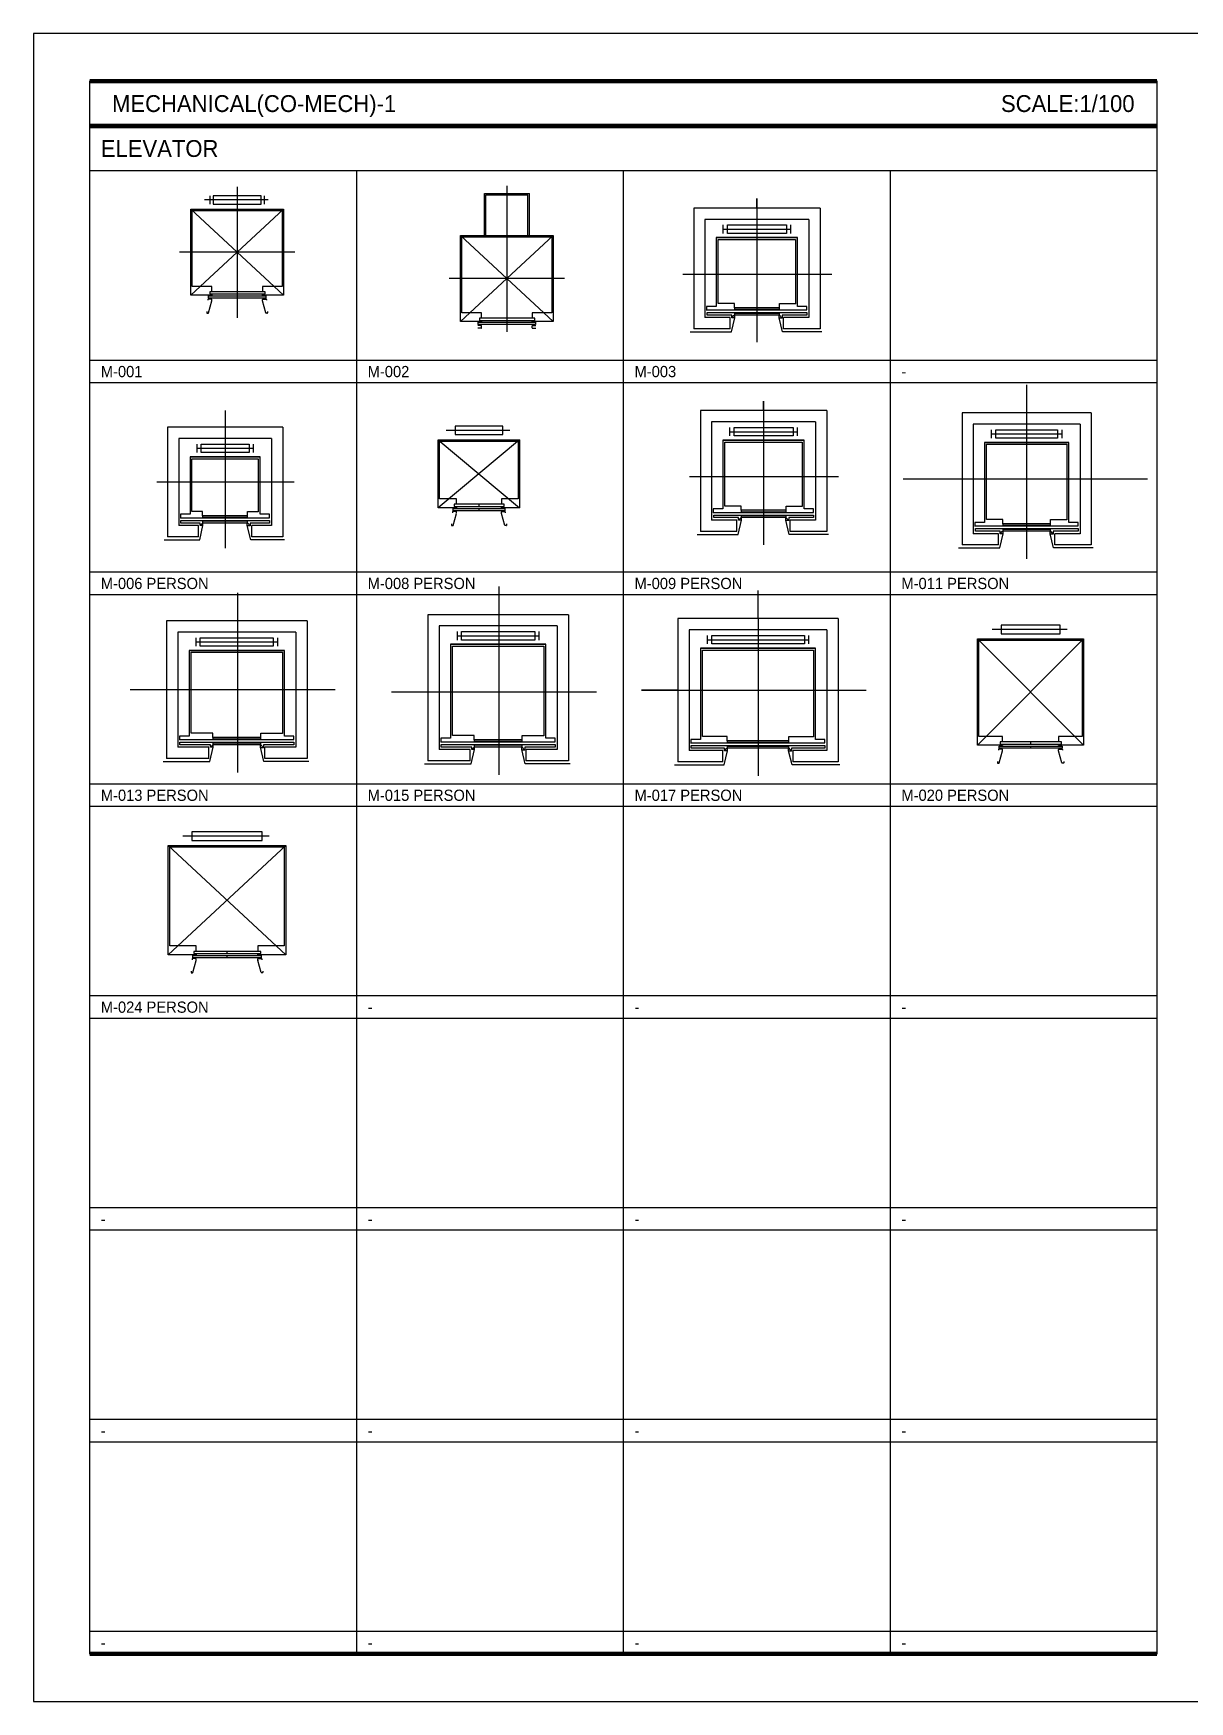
# Model space of a CAD drawing. Header units: millimetres. Extents: x 0 to 42000, y 0 to 29700.
# Drawn here: x 0 to 20580, y 0 to 29700 of the extents above; entities that cross this region are included whole.
import ezdxf
from ezdxf.enums import TextEntityAlignment as Align

# ---------------------------------------------------------------- set-up
doc = ezdxf.new("R2010")
doc.units = ezdxf.units.MM
doc.header["$LTSCALE"] = 100
doc.header["$MEASUREMENT"] = 0
for name, color, linetype in [('CO-MECH', 1, 'Continuous'), ('TB-FORM', 7, 'Continuous'), ('TB-TEXT', 4, 'Continuous')]:
    doc.layers.add(name, color=color, linetype=linetype)
doc.styles.add('DH-TEXT', font='')
doc.styles.add('DH-TITLE', font='')
doc.styles.get('DH-TEXT').set_extended_font_data('HY울릉도L')
doc.styles.get('DH-TITLE').set_extended_font_data('HY울릉도M')

# ---------------------------------------------------------------- blocks, each defined once
blk = doc.blocks.new('M-001')
at = {"layer": 'CO-MECH'}
for p, q in [((550, 931), (-585, 931)), ((-485, 1006), (-485, 856)), ((0, 1166), (0, -1166)), ((485, 856), (485, 1006)), ((-825, -766), (-825, 766)), ((-825, 766), (825, -766)), ((825, 766), (-825, -766)), ((-825, 766), (825, 766)), ((825, 766), (825, -766)), ((1025, 0), (-1025, 0)), ((-450, -766), (-825, -766)), ((-520, -839), (-520, -854)), ((-455, -834), (-515, -834)), ((-509, -1080), (-450, -865)), ((-460, -754), (-450, -754)), ((-450, -754), (-450, -766)), ((-450, -863), (-450, -839)), ((0, -704), (0, -744)), ((0, -779), (0, -819)), ((460, -754), (450, -754)), ((450, -754), (460, -754)), ((450, -766), (450, -754)), ((825, -766), (450, -766)), ((450, -863), (450, -839)), ((509, -1080), (450, -865)), ((455, -834), (515, -834)), ((520, -839), (520, -854)), ((-540, -1054), (-540, -1079)), ((-535, -1084), (-514, -1084)), ((535, -1084), (514, -1084)), ((540, -1054), (540, -1079))]:
    blk.add_line(p, q, dxfattribs=at)
for points in [[(-425, 1006), (-425, 856), (425, 856), (425, 1006)], [(-510, -779), (510, -779), (510, -819), (-510, -819)], [(500, -744), (500, -704), (-490, -704), (-490, -744)]]:
    blk.add_lwpolyline(points, close=True, dxfattribs=at)
blk.add_lwpolyline([(-460, -694), (-450, -694), (-450, -609), (-800, -609), (-800, 741), (800, 741), (800, -609), (450, -609), (450, -694), (460, -694)], dxfattribs=at)
for centre, start, end in [((-515, -839), 90, 180), ((-455, -839), 0, 90), ((-455, -863), 344.7449, 0), ((455, -839), 90, 180), ((455, -863), 180, 195.2551), ((515, -839), 0, 90), ((-535, -1079), 180, 270), ((-514, -1079), 270, 344.7449), ((514, -1079), 195.2551, 270), ((535, -1079), 270, 0)]:
    blk.add_arc(centre, 5, start, end, dxfattribs=at)
blk = doc.blocks.new('M-002')
at = {"layer": 'CO-MECH'}
for p, q in [((-400, 766), (-400, 1516)), ((-400, 1516), (400, 1516)), ((-375, 766), (-375, 1491)), ((-375, 1491), (375, 1491)), ((0, 1651), (0, -948)), ((375, 766), (375, 1491)), ((400, 766), (400, 1516)), ((825, 766), (-825, -766)), ((-825, 766), (825, -766)), ((-825, 766), (825, 766)), ((-825, -766), (-825, 766)), ((825, 766), (825, -766)), ((1025, 0), (-1025, 0)), ((-450, -766), (-825, -766)), ((-455, -834), (-515, -834)), ((-455, -884), (-515, -884)), ((-460, -754), (-450, -754)), ((-450, -754), (-450, -766)), ((-450, -879), (-450, -839)), ((450, -754), (460, -754)), ((460, -754), (450, -754)), ((450, -766), (450, -754)), ((825, -766), (450, -766)), ((450, -879), (450, -839)), ((455, -834), (515, -834)), ((455, -884), (515, -884))]:
    blk.add_line(p, q, dxfattribs=at)
blk.add_lwpolyline([(-460, -694), (-450, -694), (-450, -609), (-800, -609), (-800, 741), (800, 741), (800, -609), (450, -609), (450, -694), (460, -694)], dxfattribs=at)
for points in [[(-510, -779), (510, -779), (510, -819), (-510, -819)], [(500, -744), (500, -704), (-490, -704), (-490, -744)]]:
    blk.add_lwpolyline(points, close=True, dxfattribs=at)
for centre, start, end in [((-455, -839), 0, 90), ((-455, -879), 270, 0), ((-455, -863), 344.7449, 0), ((455, -839), 90, 180), ((455, -863), 180, 195.2551), ((455, -879), 180, 270)]:
    blk.add_arc(centre, 5, start, end, dxfattribs=at)
blk = doc.blocks.new('M-003')
at = {"layer": 'CO-MECH'}
for p, q in [((0, 1344), (0, -1214)), ((0, 1174), (0, 1344)), ((-1125, 1174), (-1125, -976)), ((1125, 1174), (-1125, 1174)), ((925, 974), (-925, 974)), ((-925, 974), (-925, -776)), ((925, 974), (925, -776)), ((1125, 1174), (1125, -976)), ((-725, 649), (725, 649)), ((725, 649), (-725, 649)), ((-725, 649), (-725, -576)), ((-690, 614), (689, 614)), ((-690, -526), (-690, 614)), ((-600, 724), (-600, 874)), ((-600, 799), (600, 799)), ((-525, 874), (525, 874)), ((-525, 724), (-525, 874)), ((525, 724), (-525, 724)), ((525, 874), (525, 724)), ((600, 874), (600, 724)), ((689, 614), (689, -530)), ((725, -576), (725, 649)), ((-1318, 0), (1331, 0)), ((-725, -576), (-895, -576)), ((-895, -576), (-895, -647)), ((-400, -526), (-690, -526)), ((-400, -601), (-400, -526)), ((400, -601), (400, -526)), ((400, -526), (690, -526)), ((891, -576), (725, -576)), ((891, -639), (891, -576)), ((-475, -776), (-925, -776)), ((-895, -639), (891, -639)), ((-888, -685), (891, -685)), ((-888, -731), (-888, -685)), ((-445, -731), (-888, -731)), ((-475, -976), (-475, -776)), ((-453, -1029), (-395, -777)), ((-445, -777), (-445, -731)), ((-445, -777), (-404, -733)), ((-395, -777), (-445, -777)), ((400, -601), (-400, -601)), ((-400, -601), (-400, -626)), ((-400, -626), (400, -626)), ((400, -701), (-400, -701)), ((-400, -701), (-400, -726)), ((-400, -726), (400, -726)), ((-395, -777), (-395, -728)), ((395, -784), (395, -728)), ((456, -1029), (395, -777)), ((448, -784), (395, -784)), ((448, -784), (398, -728)), ((400, -626), (400, -601)), ((400, -726), (400, -701)), ((891, -731), (448, -731)), ((448, -731), (448, -784)), ((925, -776), (475, -776)), ((475, -976), (475, -776)), ((891, -685), (891, -731)), ((-1185, -1029), (-453, -1029)), ((-475, -976), (-1125, -976)), ((1158, -1029), (456, -1029)), ((1125, -976), (475, -976))]:
    blk.add_line(p, q, dxfattribs=at)
for points in [[(-400, -601), (-400, -626), (399, -601), (399, -626)], [(-400, -701), (-400, -726), (399, -701), (399, -726)]]:
    blk.add_trace(points, dxfattribs=at)
blk = doc.blocks.new('M-006 PERSON')
at = {"layer": 'CO-MECH'}
for p, q in [((0, 1274), (0, -926)), ((-1025, 974), (-1025, -976)), ((1025, 974), (-1025, 974)), ((1025, 974), (1025, -976)), ((-825, 774), (-825, -776)), ((825, 774), (-825, 774)), ((-500, 524), (-500, 674)), ((-500, 599), (500, 599)), ((-425, 674), (425, 674)), ((-425, 524), (-425, 674)), ((425, 674), (425, 524)), ((500, 674), (500, 524)), ((825, 774), (825, -776)), ((-625, 449), (-625, -576)), ((625, 449), (-625, 449)), ((-625, 449), (625, 449)), ((-590, -526), (-590, 414)), ((-590, 414), (589, 414)), ((425, 524), (-425, 524)), ((589, 414), (589, -530)), ((625, -576), (625, 449)), ((-1218, 0), (1231, 0)), ((-795, -576), (-795, -647)), ((-625, -576), (-795, -576)), ((-400, -526), (-590, -526)), ((-400, -601), (-400, -526)), ((400, -526), (590, -526)), ((400, -601), (400, -526)), ((791, -576), (625, -576)), ((791, -639), (791, -576)), ((-475, -776), (-825, -776)), ((-795, -639), (791, -639)), ((-788, -685), (791, -685)), ((-788, -731), (-788, -685)), ((-445, -731), (-788, -731)), ((-475, -976), (-475, -776)), ((-453, -1029), (-395, -777)), ((-445, -777), (-445, -731)), ((-445, -777), (-404, -733)), ((-395, -777), (-445, -777)), ((400, -601), (-400, -601)), ((-400, -601), (-400, -626)), ((-400, -626), (400, -626)), ((400, -701), (-400, -701)), ((-400, -701), (-400, -726)), ((-400, -726), (400, -726)), ((-395, -777), (-395, -728)), ((395, -784), (395, -728)), ((456, -1029), (395, -777)), ((448, -784), (395, -784)), ((448, -784), (398, -728)), ((400, -626), (400, -601)), ((400, -726), (400, -701)), ((791, -731), (448, -731)), ((448, -731), (448, -784)), ((825, -776), (475, -776)), ((475, -976), (475, -776)), ((791, -685), (791, -731)), ((-1085, -1029), (-453, -1029)), ((-475, -976), (-1025, -976)), ((0, -926), (0, -1176)), ((1058, -1029), (456, -1029)), ((1025, -976), (475, -976))]:
    blk.add_line(p, q, dxfattribs=at)
for points in [[(-400, -601), (-400, -626), (399, -601), (399, -626)], [(-400, -701), (-400, -726), (399, -701), (399, -726)]]:
    blk.add_trace(points, dxfattribs=at)
blk = doc.blocks.new('M-008 PERSON')
at = {"layer": 'CO-MECH'}
for p, q in [((-725, 606), (725, 606)), ((725, 606), (-725, -606)), ((-725, 606), (725, -606)), ((-725, -606), (-725, 606)), ((550, 771), (-585, 771)), ((425, 846), (-425, 846)), ((-425, 846), (-425, 696)), ((-425, 696), (425, 696)), ((425, 696), (425, 846)), ((725, 606), (725, -606)), ((-700, 581), (700, 581)), ((-700, -449), (-700, 581)), ((700, 581), (700, -449)), ((-400, -449), (-700, -449)), ((450, -544), (-440, -544)), ((-440, -544), (-440, -584)), ((-440, -584), (450, -584)), ((-410, -534), (-400, -534)), ((-410, -594), (-400, -594)), ((-400, -534), (-400, -449)), ((-400, -594), (-400, -606)), ((0, -544), (0, -584)), ((400, -449), (400, -534)), ((700, -449), (400, -449)), ((400, -534), (410, -534)), ((410, -594), (400, -594)), ((400, -594), (410, -594)), ((400, -606), (400, -594)), ((450, -584), (450, -544)), ((-400, -606), (-725, -606)), ((-470, -679), (-470, -694)), ((-405, -674), (-465, -674)), ((-460, -619), (460, -619)), ((-460, -659), (-460, -619)), ((460, -659), (-460, -659)), ((-459, -920), (-400, -705)), ((-400, -703), (-400, -679)), ((0, -619), (0, -659)), ((725, -606), (400, -606)), ((400, -703), (400, -679)), ((459, -920), (400, -705)), ((405, -674), (465, -674)), ((460, -619), (460, -659)), ((470, -679), (470, -694)), ((-490, -894), (-490, -919)), ((-485, -924), (-464, -924)), ((485, -924), (464, -924)), ((490, -894), (490, -919))]:
    blk.add_line(p, q, dxfattribs=at)
for centre, start, end in [((-465, -679), 90, 180), ((-405, -679), 0, 90), ((-405, -703), 344.7449, 0), ((405, -679), 90, 180), ((405, -703), 180, 195.2551), ((465, -679), 0, 90), ((-485, -919), 180, 270), ((-464, -919), 270, 344.7449), ((464, -919), 195.2551, 270), ((485, -919), 270, 0)]:
    blk.add_arc(centre, 5, start, end, dxfattribs=at)
blk = doc.blocks.new('M-009 PERSON')
at = {"layer": 'CO-MECH'}
for p, q in [((0, 1344), (0, -1214)), ((0, 1174), (0, 1344)), ((-1125, 1174), (-1125, -976)), ((1125, 1174), (-1125, 1174)), ((-925, 974), (-925, -776)), ((925, 974), (-925, 974)), ((925, 974), (925, -776)), ((1125, 1174), (1125, -976)), ((-725, 649), (-725, -576)), ((725, 649), (-725, 649)), ((-725, 649), (725, 649)), ((-690, -526), (-690, 614)), ((-690, 614), (689, 614)), ((-600, 724), (-600, 874)), ((-600, 799), (600, 799)), ((-525, 874), (525, 874)), ((-525, 724), (-525, 874)), ((525, 724), (-525, 724)), ((525, 874), (525, 724)), ((600, 874), (600, 724)), ((689, 614), (689, -530)), ((725, -576), (725, 649)), ((-1318, 0), (1331, 0)), ((-895, -576), (-895, -647)), ((-725, -576), (-895, -576)), ((-400, -526), (-690, -526)), ((-400, -601), (-400, -526)), ((400, -526), (690, -526)), ((400, -601), (400, -526)), ((891, -576), (725, -576)), ((891, -639), (891, -576)), ((-475, -776), (-925, -776)), ((-895, -639), (891, -639)), ((-888, -685), (891, -685)), ((-888, -731), (-888, -685)), ((-445, -731), (-888, -731)), ((-475, -976), (-475, -776)), ((-453, -1029), (-395, -777)), ((-445, -777), (-445, -731)), ((-445, -777), (-404, -733)), ((-395, -777), (-445, -777)), ((400, -601), (-400, -601)), ((-400, -601), (-400, -626)), ((-400, -626), (400, -626)), ((400, -701), (-400, -701)), ((-400, -701), (-400, -726)), ((-400, -726), (400, -726)), ((-395, -777), (-395, -728)), ((395, -784), (395, -728)), ((456, -1029), (395, -777)), ((448, -784), (395, -784)), ((448, -784), (398, -728)), ((400, -626), (400, -601)), ((400, -726), (400, -701)), ((891, -731), (448, -731)), ((448, -731), (448, -784)), ((925, -776), (475, -776)), ((475, -976), (475, -776)), ((891, -685), (891, -731)), ((-1185, -1029), (-453, -1029)), ((-475, -976), (-1125, -976)), ((1158, -1029), (456, -1029)), ((1125, -976), (475, -976))]:
    blk.add_line(p, q, dxfattribs=at)
for points in [[(-400, -601), (-400, -626), (399, -601), (399, -626)], [(-400, -701), (-400, -726), (399, -701), (399, -726)]]:
    blk.add_trace(points, dxfattribs=at)
blk = doc.blocks.new('M-011 PERSON')
at = {"layer": 'CO-MECH'}
for p, q in [((0, 1675), (0, -1425)), ((1150, 1175), (-1150, 1175)), ((-1150, 1175), (-1150, -1175)), ((950, 975), (-950, 975)), ((-950, 975), (-950, -975)), ((950, 975), (950, -975)), ((1150, 1175), (1150, -1175)), ((-750, 650), (750, 650)), ((750, 650), (-750, 650)), ((-750, 650), (-750, -775)), ((-715, 616), (714, 616)), ((-715, -725), (-715, 616)), ((-625, 725), (-625, 875)), ((-625, 800), (625, 800)), ((-550, 875), (550, 875)), ((-550, 725), (-550, 875)), ((550, 725), (-550, 725)), ((550, 875), (550, 725)), ((625, 875), (625, 725)), ((714, 616), (714, -728)), ((750, -775), (750, 650)), ((-2200, 0), (2150, 0)), ((-750, -775), (-920, -775)), ((-920, -775), (-920, -846)), ((-920, -838), (916, -838)), ((-913, -884), (916, -884)), ((-913, -930), (-913, -884)), ((-425, -725), (-715, -725)), ((-425, -800), (-425, -725)), ((425, -800), (-425, -800)), ((-425, -800), (-425, -825)), ((-425, -825), (425, -825)), ((425, -725), (715, -725)), ((425, -800), (425, -725)), ((425, -825), (425, -800)), ((916, -775), (750, -775)), ((916, -838), (916, -775)), ((916, -884), (916, -930)), ((-500, -1175), (-1150, -1175)), ((-500, -975), (-950, -975)), ((-470, -930), (-913, -930)), ((-500, -1175), (-500, -975)), ((-478, -1227), (-420, -976)), ((-470, -976), (-470, -930)), ((-470, -976), (-429, -931)), ((-420, -976), (-470, -976)), ((425, -900), (-425, -900)), ((-425, -900), (-425, -925)), ((-425, -925), (425, -925)), ((-420, -976), (-420, -927)), ((420, -983), (420, -927)), ((481, -1227), (420, -976)), ((473, -983), (420, -983)), ((473, -983), (423, -927)), ((425, -925), (425, -900)), ((916, -930), (473, -930)), ((473, -930), (473, -983)), ((500, -1175), (500, -975)), ((950, -975), (500, -975)), ((1150, -1175), (500, -1175)), ((-1210, -1227), (-478, -1227)), ((1183, -1227), (481, -1227))]:
    blk.add_line(p, q, dxfattribs=at)
for points in [[(-425, -800), (-425, -825), (424, -800), (424, -825)], [(-425, -900), (-425, -925), (424, -900), (424, -925)]]:
    blk.add_trace(points, dxfattribs=at)
blk = doc.blocks.new('M-013 PERSON')
at = {"layer": 'CO-MECH'}
for p, q in [((0, 1723), (0, -1477)), ((1239, 1223), (-1261, 1223)), ((-1261, 1223), (-1261, -1227)), ((1239, 1223), (1239, -1227)), ((1039, 1023), (-1061, 1023)), ((-1061, 1023), (-1061, -1027)), ((-736, 773), (-736, 923)), ((-661, 923), (639, 923)), ((-661, 773), (-661, 923)), ((639, 923), (639, 773)), ((714, 923), (714, 773)), ((1039, 1023), (1039, -1027)), ((-861, 698), (839, 698)), ((839, 698), (-861, 698)), ((-861, 698), (-861, -827)), ((-826, 663), (804, 663)), ((-826, -777), (-826, 663)), ((-736, 848), (714, 848)), ((639, 773), (-661, 773)), ((804, 663), (804, -781)), ((839, -827), (839, 698)), ((-1911, 0), (1739, 0)), ((-1031, -827), (-1031, -898)), ((-861, -827), (-1031, -827)), ((-1031, -891), (1005, -891)), ((-436, -777), (-826, -777)), ((-436, -852), (-436, -777)), ((414, -852), (-436, -852)), ((-436, -852), (-436, -877)), ((-436, -877), (414, -877)), ((414, -852), (414, -777)), ((414, -777), (804, -777)), ((414, -877), (414, -852)), ((1005, -827), (839, -827)), ((1005, -891), (1005, -827)), ((-511, -1027), (-1061, -1027)), ((-1024, -936), (1005, -936)), ((-1024, -982), (-1024, -936)), ((-481, -982), (-1024, -982)), ((-511, -1227), (-511, -1027)), ((-489, -1280), (-431, -1028)), ((-481, -1028), (-481, -982)), ((-481, -1028), (-439, -984)), ((-431, -1028), (-481, -1028)), ((414, -952), (-436, -952)), ((-436, -952), (-436, -977)), ((-436, -977), (414, -977)), ((-431, -1028), (-431, -979)), ((409, -1036), (409, -979)), ((470, -1280), (409, -1028)), ((462, -1036), (409, -1036)), ((462, -1036), (412, -979)), ((414, -977), (414, -952)), ((1005, -982), (462, -982)), ((462, -982), (462, -1036)), ((1039, -1027), (489, -1027)), ((489, -1227), (489, -1027)), ((1005, -936), (1005, -982)), ((-1321, -1280), (-489, -1280)), ((-511, -1227), (-1261, -1227)), ((1272, -1280), (470, -1280)), ((1239, -1227), (489, -1227))]:
    blk.add_line(p, q, dxfattribs=at)
for points in [[(-436, -852), (-436, -877), (413, -852), (413, -877)], [(-436, -952), (-436, -977), (413, -952), (413, -977)]]:
    blk.add_trace(points, dxfattribs=at)
blk = doc.blocks.new('M-015 PERSON')
at = {"layer": 'CO-MECH'}
for p, q in [((0, 1873), (0, -1477)), ((1239, 1373), (-1261, 1373)), ((-1261, 1373), (-1261, -1227)), ((1239, 1373), (1239, -1227)), ((1039, 1173), (-1061, 1173)), ((-1061, 1173), (-1061, -1027)), ((-736, 923), (-736, 1073)), ((-736, 998), (714, 998)), ((-661, 1073), (639, 1073)), ((-661, 923), (-661, 1073)), ((639, 923), (-661, 923)), ((639, 1073), (639, 923)), ((714, 1073), (714, 923)), ((1039, 1173), (1039, -1027)), ((-861, 848), (839, 848)), ((839, 848), (-861, 848)), ((-861, 848), (-861, -827)), ((-826, 813), (804, 813)), ((-826, -777), (-826, 813)), ((804, 813), (804, -781)), ((839, -827), (839, 848)), ((-1911, 0), (1739, 0)), ((-1031, -827), (-1031, -898)), ((-861, -827), (-1031, -827)), ((-1031, -891), (1005, -891)), ((-436, -777), (-826, -777)), ((-436, -852), (-436, -777)), ((414, -852), (-436, -852)), ((-436, -852), (-436, -877)), ((-436, -877), (414, -877)), ((414, -852), (414, -777)), ((414, -777), (804, -777)), ((414, -877), (414, -852)), ((1005, -827), (839, -827)), ((1005, -891), (1005, -827)), ((-511, -1027), (-1061, -1027)), ((-1024, -936), (1005, -936)), ((-1024, -982), (-1024, -936)), ((-481, -982), (-1024, -982)), ((-511, -1227), (-511, -1027)), ((-489, -1280), (-431, -1028)), ((-481, -1028), (-481, -982)), ((-481, -1028), (-439, -984)), ((-431, -1028), (-481, -1028)), ((414, -952), (-436, -952)), ((-436, -952), (-436, -977)), ((-436, -977), (414, -977)), ((-431, -1028), (-431, -979)), ((409, -1036), (409, -979)), ((470, -1280), (409, -1028)), ((462, -1036), (409, -1036)), ((462, -1036), (412, -979)), ((414, -977), (414, -952)), ((1005, -982), (462, -982)), ((462, -982), (462, -1036)), ((1039, -1027), (489, -1027)), ((489, -1227), (489, -1027)), ((1005, -936), (1005, -982)), ((-1321, -1280), (-489, -1280)), ((-511, -1227), (-1261, -1227)), ((1272, -1280), (470, -1280)), ((1239, -1227), (489, -1227))]:
    blk.add_line(p, q, dxfattribs=at)
for points in [[(-436, -852), (-436, -877), (413, -852), (413, -877)], [(-436, -952), (-436, -977), (413, -952), (413, -977)]]:
    blk.add_trace(points, dxfattribs=at)
blk = doc.blocks.new('M-017 PERSON')
at = {"layer": 'CO-MECH'}
for p, q in [((0, 1275), (0, 1775)), ((-1425, 1275), (-1425, -1275)), ((1425, 1275), (-1425, 1275)), ((0, 1275), (0, -1525)), ((1425, 1275), (1425, -1275)), ((-1225, 1075), (-1225, -1075)), ((1225, 1075), (-1225, 1075)), ((-900, 825), (-900, 975)), ((-900, 900), (900, 900)), ((-825, 975), (825, 975)), ((-825, 825), (-825, 975)), ((825, 975), (825, 825)), ((900, 975), (900, 825)), ((1225, 1075), (1225, -1075)), ((-1025, 750), (-1025, -875)), ((-1025, 750), (1025, 750)), ((1025, 750), (-1025, 750)), ((-990, 716), (989, 716)), ((-990, -825), (-990, 716)), ((825, 825), (-825, 825)), ((989, 716), (989, -828)), ((1025, -875), (1025, 750)), ((-2075, 0), (1925, 0)), ((-1425, 0), (-2075, 0)), ((-1195, -875), (-1195, -946)), ((-1025, -875), (-1195, -875)), ((-550, -825), (-990, -825)), ((-550, -900), (-550, -825)), ((550, -900), (550, -825)), ((550, -825), (990, -825)), ((1191, -875), (1025, -875)), ((1191, -938), (1191, -875)), ((-625, -1075), (-1225, -1075)), ((-1195, -938), (1191, -938)), ((-1188, -984), (1191, -984)), ((-1188, -1030), (-1188, -984)), ((-595, -1030), (-1188, -1030)), ((-625, -1275), (-625, -1075)), ((-603, -1327), (-545, -1076)), ((-595, -1076), (-595, -1030)), ((-595, -1076), (-554, -1031)), ((-545, -1076), (-595, -1076)), ((550, -900), (-550, -900)), ((-550, -900), (-550, -925)), ((-550, -925), (550, -925)), ((550, -1000), (-550, -1000)), ((-550, -1000), (-550, -1025)), ((-550, -1025), (550, -1025)), ((-545, -1076), (-545, -1027)), ((545, -1083), (545, -1027)), ((606, -1327), (545, -1076)), ((598, -1083), (545, -1083)), ((598, -1083), (548, -1027)), ((550, -925), (550, -900)), ((550, -1025), (550, -1000)), ((1191, -1030), (598, -1030)), ((598, -1030), (598, -1083)), ((1225, -1075), (625, -1075)), ((625, -1275), (625, -1075)), ((1191, -984), (1191, -1030)), ((-1485, -1327), (-603, -1327)), ((-625, -1275), (-1425, -1275)), ((1458, -1327), (606, -1327)), ((1425, -1275), (625, -1275))]:
    blk.add_line(p, q, dxfattribs=at)
for points in [[(-550, -900), (-550, -925), (549, -900), (549, -925)], [(-550, -1000), (-550, -1025), (549, -1000), (549, -1025)]]:
    blk.add_trace(points, dxfattribs=at)
blk = doc.blocks.new('M-020 PERSON')
at = {"layer": 'CO-MECH'}
for p, q in [((525, 1188), (-525, 1188)), ((-525, 1188), (-525, 1038)), ((525, 1038), (525, 1188)), ((-945, 948), (945, 948)), ((945, 948), (-945, -948)), ((-945, 948), (945, -948)), ((-945, -948), (-945, 948)), ((-920, 924), (920, 924)), ((-920, -792), (-920, 924)), ((650, 1114), (-685, 1114)), ((-525, 1038), (525, 1038)), ((920, 924), (920, -792)), ((945, 948), (945, -948)), ((-500, -792), (-920, -792)), ((550, -886), (-540, -886)), ((-540, -886), (-540, -926)), ((-510, -876), (-500, -876)), ((-500, -876), (-500, -792)), ((0, -886), (0, -926)), ((500, -792), (500, -876)), ((920, -792), (500, -792)), ((500, -876), (510, -876)), ((550, -926), (550, -886)), ((-500, -948), (-945, -948)), ((-570, -1022), (-570, -1036)), ((-505, -1016), (-565, -1016)), ((-560, -962), (560, -962)), ((-560, -1002), (-560, -962)), ((560, -1002), (-560, -1002)), ((-559, -1263), (-500, -1047)), ((-540, -926), (550, -926)), ((-510, -936), (-500, -936)), ((-500, -936), (-500, -948)), ((-500, -1046), (-500, -1022)), ((0, -962), (0, -1002)), ((510, -936), (500, -936)), ((500, -936), (510, -936)), ((500, -948), (500, -936)), ((945, -948), (500, -948)), ((500, -1046), (500, -1022)), ((559, -1263), (500, -1047)), ((505, -1016), (565, -1016)), ((560, -962), (560, -1002)), ((570, -1022), (570, -1036)), ((-590, -1236), (-590, -1262)), ((-585, -1266), (-564, -1266)), ((585, -1266), (564, -1266)), ((590, -1236), (590, -1262))]:
    blk.add_line(p, q, dxfattribs=at)
for centre, start, end in [((-565, -1022), 90, 180), ((-505, -1022), 0, 90), ((-505, -1046), 344.7449, 0), ((505, -1022), 90, 180), ((505, -1046), 180, 195.2551), ((565, -1022), 0, 90), ((-585, -1262), 180, 270), ((-564, -1262), 270, 344.7449), ((564, -1262), 195.2551, 270), ((585, -1262), 270, 0)]:
    blk.add_arc(centre, 5, start, end, dxfattribs=at)
blk = doc.blocks.new('M-024 PERSON')
at = {"layer": 'CO-MECH'}
for p, q in [((625, 1214), (-625, 1214)), ((-625, 1214), (-625, 1064)), ((625, 1064), (625, 1214)), ((-1045, -974), (-1045, 974)), ((-1045, 974), (1045, -974)), ((1045, 974), (-1045, -974)), ((-1045, 974), (1045, 974)), ((-1020, -816), (-1020, 948)), ((-1020, 948), (1020, 948)), ((750, 1138), (-785, 1138)), ((-625, 1064), (625, 1064)), ((1020, 948), (1020, -816)), ((1045, 974), (1045, -974)), ((-550, -816), (-1020, -816)), ((-550, -902), (-550, -816)), ((1020, -816), (550, -816)), ((550, -816), (550, -902)), ((-550, -974), (-1045, -974)), ((-620, -1046), (-620, -1062)), ((-555, -1042), (-615, -1042)), ((-610, -986), (610, -986)), ((-610, -1026), (-610, -986)), ((610, -1026), (-610, -1026)), ((-609, -1288), (-550, -1072)), ((600, -912), (-590, -912)), ((-590, -912), (-590, -952)), ((-590, -952), (600, -952)), ((-560, -902), (-550, -902)), ((-560, -962), (-550, -962)), ((-550, -962), (-550, -974)), ((-550, -1071), (-550, -1046)), ((0, -912), (0, -952)), ((0, -986), (0, -1026)), ((550, -902), (560, -902)), ((560, -962), (550, -962)), ((550, -962), (560, -962)), ((550, -974), (550, -962)), ((1045, -974), (550, -974)), ((550, -1071), (550, -1046)), ((609, -1288), (550, -1072)), ((555, -1042), (615, -1042)), ((600, -952), (600, -912)), ((610, -986), (610, -1026)), ((620, -1046), (620, -1062)), ((-640, -1262), (-640, -1286)), ((-635, -1292), (-614, -1292)), ((635, -1292), (614, -1292)), ((640, -1262), (640, -1286))]:
    blk.add_line(p, q, dxfattribs=at)
for centre, start, end in [((-615, -1046), 90, 180), ((-555, -1046), 0, 90), ((-555, -1071), 344.7449, 0), ((555, -1046), 90, 180), ((555, -1071), 180, 195.2551), ((615, -1046), 0, 90), ((-635, -1286), 180, 270), ((-614, -1286), 270, 344.7449), ((614, -1286), 195.2551, 270), ((635, -1286), 270, 0)]:
    blk.add_arc(centre, 5, start, end, dxfattribs=at)

msp = doc.modelspace()

# ---------------------------------------------------------------- linework, layer by layer
at = {"layer": 'TB-FORM', "color": 8}
msp.add_line((20000, 27250), (1000, 27250), dxfattribs=at)
at = {"layer": 'TB-FORM', "color": 251}
for p, q in [((5750, 27250), (5750, 850)), ((10500, 27250), (10500, 850)), ((15250, 27250), (15250, 850)), ((20000, 23879), (1000, 23879)), ((20000, 23479), (1000, 23479)), ((20000, 20107), (1000, 20107)), ((20000, 19707), (1000, 19707)), ((20000, 16336), (1000, 16336)), ((20000, 15936), (1000, 15936)), ((20000, 12564), (1000, 12564)), ((20000, 12164), (1000, 12164)), ((20000, 8793), (1000, 8793)), ((20000, 8393), (1000, 8393)), ((20000, 5021), (1000, 5021)), ((20000, 4621), (1000, 4621)), ((20000, 1250), (1000, 1250)), ((20000, 850), (1000, 850))]:
    msp.add_line(p, q, dxfattribs=at)
for points in [[(0, 0), (21000, 0), (21000, 29700), (0, 29700)], [(1000, 850), (20000, 850), (20000, 28850), (1000, 28850)]]:
    msp.add_lwpolyline(points, close=True, dxfattribs=at)
at = {"layer": 'TB-FORM', "const_width": 80}
for points in [[(1000, 28850), (20000, 28850)], [(1000, 28050), (20000, 28050)], [(1000, 850), (20000, 850)]]:
    msp.add_lwpolyline(points, dxfattribs=at)

# ---------------------------------------------------------------- block references
at = {"layer": 'CO-MECH'}
for name, p in [('M-001', (3628, 25804)), ('M-002', (8428, 25335)), ('M-003', (12878, 25415)), ('M-011 PERSON', (17679, 21768)), ('M-006 PERSON', (3413, 21714)), ('M-009 PERSON', (12997, 21810)), ('M-008 PERSON', (7930, 21860)), ('M-013 PERSON', (3632, 18018)), ('M-015 PERSON', (8284, 17977)), ('M-017 PERSON', (12898, 18005)), ('M-020 PERSON', (17749, 17974)), ('M-024 PERSON', (3446, 14269))]:
    msp.add_blockref(name, p, dxfattribs=at)

# ---------------------------------------------------------------- texts
at = {"layer": 'TB-TEXT'}
for s, height, style, p in [('MECHANICAL(CO-MECH)-1', 300, 'DH-TITLE', (1400, 28450)), ('ELEVATOR', 300, 'DH-TITLE', (1200, 27650)), ('M-001', 200, 'DH-TEXT', (1200, 23679)), ('M-002', 200, 'DH-TEXT', (5950, 23679)), ('M-003', 200, 'DH-TEXT', (10700, 23679)), ('-', 200, 'DH-TEXT', (15450, 23679)), ('M-006 PERSON', 200, 'DH-TEXT', (1200, 19907)), ('M-008 PERSON', 200, 'DH-TEXT', (5950, 19907)), ('M-009 PERSON', 200, 'DH-TEXT', (10700, 19907)), ('M-011 PERSON', 200, 'DH-TEXT', (15450, 19907)), ('M-013 PERSON', 200, 'DH-TEXT', (1200, 16136)), ('M-015 PERSON', 200, 'DH-TEXT', (5950, 16136)), ('M-017 PERSON', 200, 'DH-TEXT', (10700, 16136)), ('M-020 PERSON', 200, 'DH-TEXT', (15450, 16136)), ('M-024 PERSON', 200, 'DH-TEXT', (1200, 12364)), ('-', 200, 'DH-TEXT', (5950, 12364)), ('-', 200, 'DH-TEXT', (10700, 12364)), ('-', 200, 'DH-TEXT', (15450, 12364)), ('-', 200, 'DH-TEXT', (1200, 8593)), ('-', 200, 'DH-TEXT', (5950, 8593)), ('-', 200, 'DH-TEXT', (10700, 8593)), ('-', 200, 'DH-TEXT', (15450, 8593)), ('-', 200, 'DH-TEXT', (1200, 4821)), ('-', 200, 'DH-TEXT', (5950, 4821)), ('-', 200, 'DH-TEXT', (10700, 4821)), ('-', 200, 'DH-TEXT', (15450, 4821)), ('-', 200, 'DH-TEXT', (1200, 1050)), ('-', 200, 'DH-TEXT', (5950, 1050)), ('-', 200, 'DH-TEXT', (10700, 1050)), ('-', 200, 'DH-TEXT', (15450, 1050))]:
    msp.add_text(s, height=height, dxfattribs=dict(at, style=style)).set_placement(p, align=Align.MIDDLE_LEFT)
at = {"layer": 'TB-TEXT', "style": 'DH-TITLE'}
msp.add_text('SCALE:1/100', height=300, dxfattribs=at).set_placement((19600, 28450), align=Align.MIDDLE_RIGHT)

doc.saveas('drawing.dxf')
